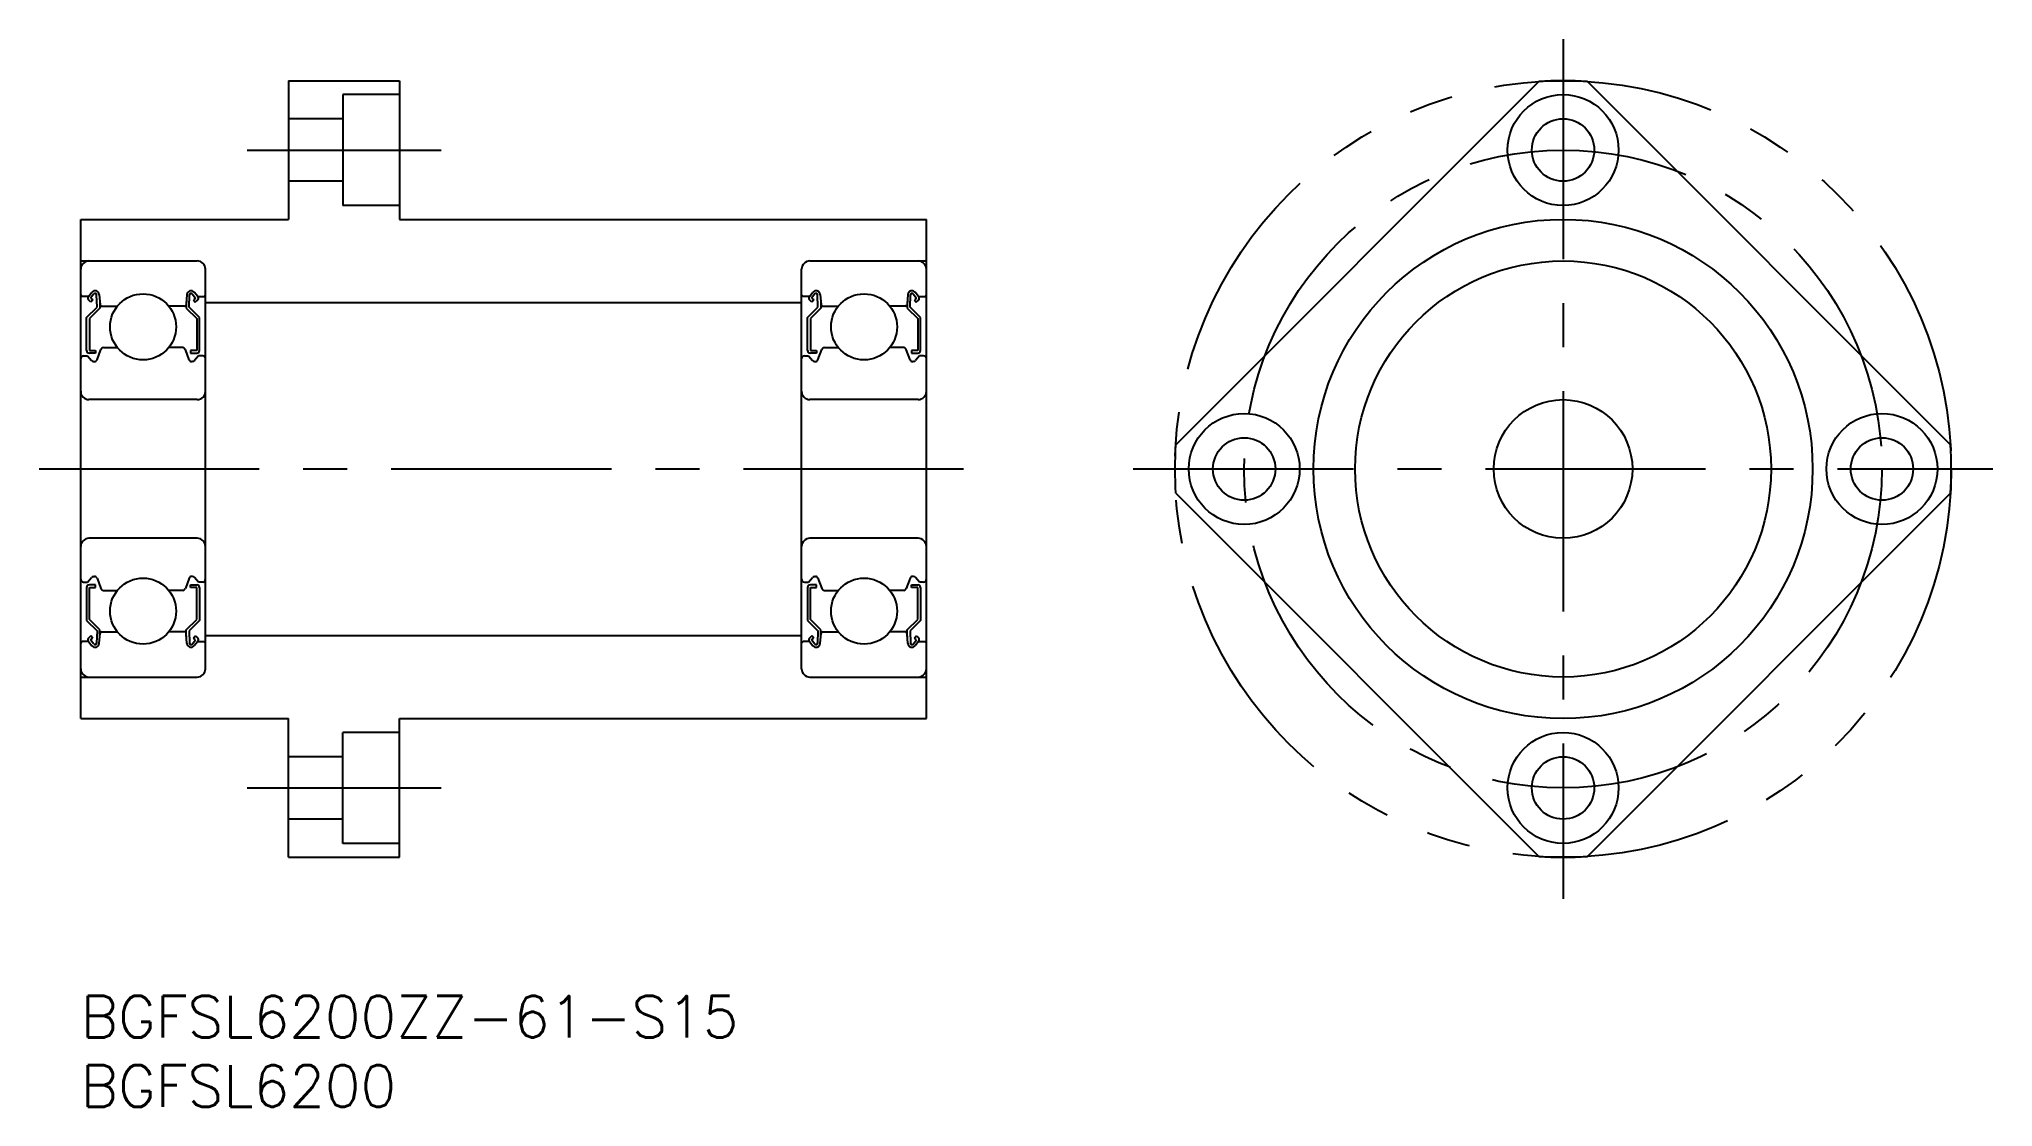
# Model space of a CAD drawing. Extents: x -3 to 138, y -8 to 69.
import ezdxf

# ---------------------------------------------------------------- set-up
doc = ezdxf.new("R2010")
doc.units = 0
doc.header["$LTSCALE"] = 0.5
doc.linetypes.add('CENTER', pattern=[50.8, 31.75, -6.35, 6.35, -6.35])
doc.linetypes.add('PHANTOM', pattern=[63.5, 31.75, -6.35, 6.35, -6.35, 6.35, -6.35])
for name, color, linetype in [('MSM_CENTER', 1, 'CENTER'), ('MSM_CONTINUOUS', 7, 'CONTINUOUS'), ('MSM_IMAGINARY', 6, 'PHANTOM'), ('MSM_PART_NUMBER', 7, 'CONTINUOUS')]:
    doc.layers.add(name, color=color, linetype=linetype)
doc.styles.get("Standard").update_dxf_attribs({"font": 'txt.shx', "height": 3, "bigfont": 'bigfont.shx'})

# ---------------------------------------------------------------- blocks, each defined once
blk = doc.blocks.new('*U25')
at = {"layer": 'MSM_PART_NUMBER'}
blk.add_text('BGFSL6200ZZ-61-S15', height=3, dxfattribs=at).set_placement((0, -3))
blk = doc.blocks.new('*U26')
at = {"layer": 'MSM_PART_NUMBER'}
blk.add_text('BGFSL6200', height=3, dxfattribs=at).set_placement((0, -8))

msp = doc.modelspace()

# ---------------------------------------------------------------- linework, layer by layer
at = {"layer": 'MSM_CENTER'}
for p, q in [((106.92, 69), (106.92, 7)), ((12, 61), (26, 61)), ((-3, 38), (64, 38)), ((75.92, 38), (137.92, 38)), ((12, 15), (26, 15))]:
    msp.add_line(p, q, dxfattribs=at)
msp.add_circle((106.92, 38), 23, dxfattribs=at)
at = {"layer": 'MSM_CONTINUOUS'}
for p, q in [((15, 66), (15, 56)), ((15, 66), (23, 66)), ((18.9, 65), (18.9, 57)), ((23, 65), (18.9, 65)), ((23, 66), (23, 56)), ((105.17, 65.95), (78.98, 39.75)), ((108.68, 65.95), (134.87, 39.75)), ((18.9, 63.25), (15, 63.25)), ((18.9, 58.75), (15, 58.75)), ((23, 57), (18.9, 57)), ((0, 20), (0, 56)), ((0, 56), (15, 56)), ((23, 56), (61, 56)), ((61, 20), (61, 56)), ((0, 53), (8.4, 53)), ((9, 23.6), (9, 52.4)), ((52, 23.6), (52, 52.4)), ((52.6, 53), (61, 53)), ((0.56, 50.45), (0.81, 50.75)), ((8.44, 50.45), (8.19, 50.75)), ((52.56, 50.45), (52.81, 50.75)), ((60.44, 50.45), (60.19, 50.75)), ((0.56, 50.45), (0.1, 50.45)), ((0.43, 48.93), (1.18, 49.68)), ((0.74, 50.04), (0.58, 50.17)), ((1.38, 49.6), (0.63, 48.85)), ((0.96, 50.62), (0.71, 50.32)), ((0.71, 50.32), (0.87, 50.19)), ((0.87, 50.19), (0.74, 50.04)), ((1.18, 49.68), (1.14, 50.56)), ((1.34, 50.58), (1.4, 49.84)), ((1.38, 50.07), (1.38, 49.6)), ((1.5, 49.75), (2.65, 49.75)), ((7.5, 49.75), (6.35, 49.75)), ((7.66, 50.58), (7.6, 49.84)), ((7.62, 50.07), (7.62, 49.6)), ((7.62, 49.6), (8.37, 48.85)), ((7.82, 49.68), (7.86, 50.56)), ((8.57, 48.93), (7.82, 49.68)), ((8.04, 50.62), (8.29, 50.32)), ((8.29, 50.32), (8.13, 50.19)), ((8.13, 50.19), (8.26, 50.04)), ((8.26, 50.04), (8.42, 50.17)), ((8.44, 50.45), (8.9, 50.45)), ((9, 50), (52, 50)), ((52.56, 50.45), (52.1, 50.45)), ((52.43, 48.93), (53.18, 49.68)), ((52.74, 50.04), (52.58, 50.17)), ((53.38, 49.6), (52.63, 48.85)), ((52.96, 50.62), (52.71, 50.32)), ((52.71, 50.32), (52.87, 50.19)), ((52.87, 50.19), (52.74, 50.04)), ((53.18, 49.68), (53.14, 50.56)), ((53.34, 50.58), (53.4, 49.84)), ((53.38, 50.07), (53.38, 49.6)), ((53.5, 49.75), (54.65, 49.75)), ((59.5, 49.75), (58.35, 49.75)), ((59.66, 50.58), (59.6, 49.84)), ((59.62, 50.07), (59.62, 49.6)), ((59.62, 49.6), (60.37, 48.85)), ((59.82, 49.68), (59.86, 50.56)), ((60.57, 48.93), (59.82, 49.68)), ((60.04, 50.62), (60.29, 50.32)), ((60.29, 50.32), (60.13, 50.19)), ((60.13, 50.19), (60.26, 50.04)), ((60.26, 50.04), (60.42, 50.17)), ((60.44, 50.45), (60.9, 50.45)), ((0.43, 46.55), (0.43, 48.93)), ((0.63, 48.85), (0.63, 46.55)), ((8.37, 48.85), (8.37, 46.55)), ((8.57, 46.55), (8.57, 48.93)), ((52.43, 46.55), (52.43, 48.93)), ((52.63, 48.85), (52.63, 46.55)), ((60.37, 48.85), (60.37, 46.55)), ((60.57, 46.55), (60.57, 48.93)), ((0.63, 46.55), (1.08, 46.55)), ((1.08, 46.55), (1.08, 46.35)), ((1.18, 45.88), (1.45, 46.62)), ((1.64, 46.75), (2.65, 46.75)), ((7.36, 46.75), (6.35, 46.75)), ((7.82, 45.88), (7.55, 46.62)), ((8.37, 46.55), (7.92, 46.55)), ((7.92, 46.55), (7.92, 46.35)), ((52.63, 46.55), (53.08, 46.55)), ((53.08, 46.55), (53.08, 46.35)), ((53.18, 45.88), (53.45, 46.62)), ((53.64, 46.75), (54.65, 46.75)), ((59.36, 46.75), (58.35, 46.75)), ((59.82, 45.88), (59.55, 46.62)), ((60.37, 46.55), (59.92, 46.55)), ((59.92, 46.55), (59.92, 46.35)), ((0.2, 46.15), (0.5, 46.15)), ((0.5, 46.15), (0.78, 45.82)), ((1.08, 46.35), (0.63, 46.35)), ((0.93, 45.75), (0.99, 45.75)), ((7.92, 46.35), (8.37, 46.35)), ((8.07, 45.75), (8.01, 45.75)), ((8.5, 46.15), (8.22, 45.82)), ((8.8, 46.15), (8.5, 46.15)), ((52.2, 46.15), (52.5, 46.15)), ((52.5, 46.15), (52.78, 45.82)), ((53.08, 46.35), (52.63, 46.35)), ((52.93, 45.75), (52.99, 45.75)), ((59.92, 46.35), (60.37, 46.35)), ((60.07, 45.75), (60.01, 45.75)), ((60.5, 46.15), (60.22, 45.82)), ((60.8, 46.15), (60.5, 46.15)), ((8.4, 43), (0.6, 43)), ((60.4, 43), (52.6, 43)), ((78.98, 36.25), (105.17, 10.05)), ((108.68, 10.05), (134.87, 36.25)), ((8.4, 33), (0.6, 33)), ((60.4, 33), (52.6, 33)), ((0.2, 29.85), (0.5, 29.85)), ((0.5, 29.85), (0.78, 30.18)), ((1.08, 29.65), (0.63, 29.65)), ((0.93, 30.25), (0.99, 30.25)), ((1.08, 29.45), (1.08, 29.65)), ((1.18, 30.12), (1.45, 29.38)), ((7.82, 30.12), (7.55, 29.38)), ((7.92, 29.45), (7.92, 29.65)), ((7.92, 29.65), (8.37, 29.65)), ((8.07, 30.25), (8.01, 30.25)), ((8.5, 29.85), (8.22, 30.18)), ((8.8, 29.85), (8.5, 29.85)), ((52.2, 29.85), (52.5, 29.85)), ((52.5, 29.85), (52.78, 30.18)), ((53.08, 29.65), (52.63, 29.65)), ((52.93, 30.25), (52.99, 30.25)), ((53.08, 29.45), (53.08, 29.65)), ((53.18, 30.12), (53.45, 29.38)), ((59.82, 30.12), (59.55, 29.38)), ((59.92, 29.45), (59.92, 29.65)), ((59.92, 29.65), (60.37, 29.65)), ((60.07, 30.25), (60.01, 30.25)), ((60.5, 29.85), (60.22, 30.18)), ((60.8, 29.85), (60.5, 29.85)), ((0.43, 29.45), (0.43, 27.07)), ((0.63, 27.15), (0.63, 29.45)), ((0.63, 29.45), (1.08, 29.45)), ((1.64, 29.25), (2.65, 29.25)), ((7.36, 29.25), (6.35, 29.25)), ((8.37, 29.45), (7.92, 29.45)), ((8.37, 27.15), (8.37, 29.45)), ((8.57, 29.45), (8.57, 27.07)), ((52.43, 29.45), (52.43, 27.07)), ((52.63, 27.15), (52.63, 29.45)), ((52.63, 29.45), (53.08, 29.45)), ((53.64, 29.25), (54.65, 29.25)), ((59.36, 29.25), (58.35, 29.25)), ((60.37, 29.45), (59.92, 29.45)), ((60.37, 27.15), (60.37, 29.45)), ((60.57, 29.45), (60.57, 27.07)), ((0.43, 27.07), (1.18, 26.32)), ((1.38, 26.4), (0.63, 27.15)), ((7.62, 26.4), (8.37, 27.15)), ((8.57, 27.07), (7.82, 26.32)), ((52.43, 27.07), (53.18, 26.32)), ((53.38, 26.4), (52.63, 27.15)), ((59.62, 26.4), (60.37, 27.15)), ((60.57, 27.07), (59.82, 26.32)), ((0.56, 25.55), (0.1, 25.55)), ((0.56, 25.55), (0.81, 25.25)), ((0.74, 25.96), (0.58, 25.83)), ((0.71, 25.68), (0.87, 25.81)), ((0.96, 25.38), (0.71, 25.68)), ((0.87, 25.81), (0.74, 25.96)), ((1.18, 26.32), (1.14, 25.44)), ((1.34, 25.42), (1.4, 26.16)), ((1.38, 25.93), (1.38, 26.4)), ((1.5, 26.25), (2.65, 26.25)), ((7.5, 26.25), (6.35, 26.25)), ((7.66, 25.42), (7.6, 26.16)), ((7.62, 25.93), (7.62, 26.4)), ((7.82, 26.32), (7.86, 25.44)), ((8.04, 25.38), (8.29, 25.68)), ((8.13, 25.81), (8.26, 25.96)), ((8.29, 25.68), (8.13, 25.81)), ((8.44, 25.55), (8.19, 25.25)), ((8.26, 25.96), (8.42, 25.83)), ((8.44, 25.55), (8.9, 25.55)), ((9, 26), (52, 26)), ((52.56, 25.55), (52.1, 25.55)), ((52.56, 25.55), (52.81, 25.25)), ((52.74, 25.96), (52.58, 25.83)), ((52.71, 25.68), (52.87, 25.81)), ((52.96, 25.38), (52.71, 25.68)), ((52.87, 25.81), (52.74, 25.96)), ((53.18, 26.32), (53.14, 25.44)), ((53.34, 25.42), (53.4, 26.16)), ((53.38, 25.93), (53.38, 26.4)), ((53.5, 26.25), (54.65, 26.25)), ((59.5, 26.25), (58.35, 26.25)), ((59.66, 25.42), (59.6, 26.16)), ((59.62, 25.93), (59.62, 26.4)), ((59.82, 26.32), (59.86, 25.44)), ((60.04, 25.38), (60.29, 25.68)), ((60.13, 25.81), (60.26, 25.96)), ((60.29, 25.68), (60.13, 25.81)), ((60.44, 25.55), (60.19, 25.25)), ((60.26, 25.96), (60.42, 25.83)), ((60.44, 25.55), (60.9, 25.55)), ((0, 23), (8.4, 23)), ((52.6, 23), (61, 23)), ((0, 20), (15, 20)), ((15, 10), (15, 20)), ((23, 20), (61, 20)), ((23, 10), (23, 20)), ((23, 19), (18.9, 19)), ((18.9, 11), (18.9, 19)), ((18.9, 17.25), (15, 17.25)), ((18.9, 12.75), (15, 12.75)), ((15, 10), (23, 10)), ((23, 11), (18.9, 11))]:
    msp.add_line(p, q, dxfattribs=at)
for centre, radius in [((106.92, 61), 4), ((106.92, 61), 2.25), ((106.92, 38), 18), ((106.92, 38), 15), ((4.5, 48.25), 2.38), ((56.5, 48.25), 2.38), ((106.92, 38), 5), ((83.92, 38), 4), ((129.92, 38), 4), ((83.92, 38), 2.25), ((129.92, 38), 2.25), ((4.5, 27.75), 2.38), ((56.5, 27.75), 2.38), ((106.92, 15), 4), ((106.92, 15), 2.25)]:
    msp.add_circle(centre, radius, dxfattribs=at)
for centre, radius, start, end in [((106.92, 38), 28, 86.4096, 93.5904), ((0.6, 52.4), 0.6, 90, 180), ((8.4, 52.4), 0.6, 0, 90), ((52.6, 52.4), 0.6, 90, 180), ((60.4, 52.4), 0.6, 0, 90), ((1.04, 50.55), 0.3, 4.9968, 140.0029), ((7.96, 50.55), 0.3, 39.9971, 175.0032), ((53.04, 50.55), 0.3, 4.9968, 140.0029), ((59.96, 50.55), 0.3, 39.9971, 175.0032), ((0.1, 50.55), 0.1, 180, 270), ((0.71, 50.32), 0.2, 140.0029, 230.087), ((1.04, 50.56), 0.1, 2.8198, 140.0022), ((1.5, 49.85), 0.1, 184.9968, 269.9995), ((7.5, 49.85), 0.1, 270.0005, 355.0032), ((7.96, 50.56), 0.1, 39.9978, 177.1802), ((8.29, 50.32), 0.2, 309.913, 39.9971), ((8.9, 50.55), 0.1, 270, 0), ((52.1, 50.55), 0.1, 180, 270), ((52.71, 50.32), 0.2, 140.0029, 230.087), ((53.04, 50.56), 0.1, 2.8198, 140.0022), ((53.5, 49.85), 0.1, 184.9968, 269.9995), ((59.5, 49.85), 0.1, 270.0005, 355.0032), ((59.96, 50.56), 0.1, 39.9978, 177.1802), ((60.29, 50.32), 0.2, 309.913, 39.9971), ((60.9, 50.55), 0.1, 270, 0), ((0.63, 46.55), 0.2, 180, 270), ((1.64, 46.55), 0.2, 90, 159.9914), ((7.36, 46.55), 0.2, 20.0086, 90), ((8.37, 46.55), 0.2, 270, 0), ((52.63, 46.55), 0.2, 180, 270), ((53.64, 46.55), 0.2, 90, 159.9914), ((59.36, 46.55), 0.2, 20.0086, 90), ((60.37, 46.55), 0.2, 270, 0), ((0.2, 45.95), 0.2, 90, 180), ((0.93, 45.95), 0.2, 219.995, 270), ((0.99, 45.95), 0.2, 270, 339.9914), ((8.01, 45.95), 0.2, 200.0086, 270), ((8.07, 45.95), 0.2, 270, 320.005), ((8.8, 45.95), 0.2, 0, 90), ((52.2, 45.95), 0.2, 90, 180), ((52.93, 45.95), 0.2, 219.995, 270), ((52.99, 45.95), 0.2, 270, 339.9914), ((60.01, 45.95), 0.2, 200.0086, 270), ((60.07, 45.95), 0.2, 270, 320.005), ((60.8, 45.95), 0.2, 0, 90), ((0.6, 43.6), 0.6, 180, 270), ((8.4, 43.6), 0.6, 270, 0), ((52.6, 43.6), 0.6, 180, 270), ((60.4, 43.6), 0.6, 270, 0), ((106.92, 38), 28, 176.4096, 183.5904), ((106.92, 38), 28, 356.4096, 3.5904), ((0.6, 32.4), 0.6, 90, 180), ((8.4, 32.4), 0.6, 0, 90), ((52.6, 32.4), 0.6, 90, 180), ((60.4, 32.4), 0.6, 0, 90), ((0.2, 30.05), 0.2, 180, 270), ((0.63, 29.45), 0.2, 90, 180), ((0.93, 30.05), 0.2, 90, 140.005), ((0.99, 30.05), 0.2, 20.0086, 90), ((8.01, 30.05), 0.2, 90, 159.9914), ((8.07, 30.05), 0.2, 39.995, 90), ((8.37, 29.45), 0.2, 0, 90), ((8.8, 30.05), 0.2, 270, 0), ((52.2, 30.05), 0.2, 180, 270), ((52.63, 29.45), 0.2, 90, 180), ((52.93, 30.05), 0.2, 90, 140.005), ((52.99, 30.05), 0.2, 20.0086, 90), ((60.01, 30.05), 0.2, 90, 159.9914), ((60.07, 30.05), 0.2, 39.995, 90), ((60.37, 29.45), 0.2, 0, 90), ((60.8, 30.05), 0.2, 270, 0), ((1.64, 29.45), 0.2, 200.0086, 270), ((7.36, 29.45), 0.2, 270, 339.9914), ((53.64, 29.45), 0.2, 200.0086, 270), ((59.36, 29.45), 0.2, 270, 339.9914), ((0.1, 25.45), 0.1, 90, 180), ((0.71, 25.68), 0.2, 129.913, 219.9971), ((1.04, 25.45), 0.3, 219.9971, 355.0032), ((1.04, 25.44), 0.1, 219.9978, 357.1802), ((1.5, 26.15), 0.1, 90.0005, 175.0032), ((7.5, 26.15), 0.1, 4.9968, 89.9995), ((7.96, 25.45), 0.3, 184.9968, 320.0029), ((7.96, 25.44), 0.1, 182.8198, 320.0022), ((8.29, 25.68), 0.2, 320.0029, 50.087), ((8.9, 25.45), 0.1, 0, 90), ((52.1, 25.45), 0.1, 90, 180), ((52.71, 25.68), 0.2, 129.913, 219.9971), ((53.04, 25.45), 0.3, 219.9971, 355.0032), ((53.04, 25.44), 0.1, 219.9978, 357.1802), ((53.5, 26.15), 0.1, 90.0005, 175.0032), ((59.5, 26.15), 0.1, 4.9968, 89.9995), ((59.96, 25.45), 0.3, 184.9968, 320.0029), ((59.96, 25.44), 0.1, 182.8198, 320.0022), ((60.29, 25.68), 0.2, 320.0029, 50.087), ((60.9, 25.45), 0.1, 0, 90), ((0.6, 23.6), 0.6, 180, 270), ((8.4, 23.6), 0.6, 270, 0), ((52.6, 23.6), 0.6, 180, 270), ((60.4, 23.6), 0.6, 270, 0), ((106.92, 38), 28, 266.4096, 273.5904)]:
    msp.add_arc(centre, radius, start, end, dxfattribs=at)
at = {"layer": 'MSM_IMAGINARY'}
msp.add_circle((106.92, 38), 28, dxfattribs=at)

# ---------------------------------------------------------------- block references
at = {"layer": 'MSM_CONTINUOUS'}
for name in ['*U25', '*U26']:
    msp.add_blockref(name, (0, 0), dxfattribs=at)

doc.saveas('drawing.dxf')
